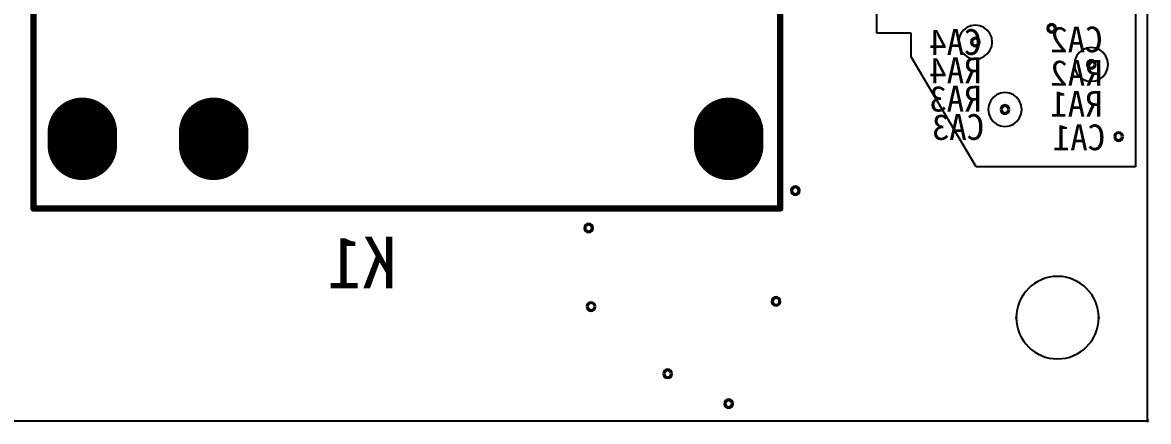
# Model space of a CAD drawing. Header units: inches. Extents: x 32166 to 66782, y 2386 to 7162.
# Drawn here: x 33977.5 to 34174.3, y 2886.4 to 2956.1 of the extents above; entities that cross this region are included whole.
import ezdxf

# ---------------------------------------------------------------- set-up
doc = ezdxf.new("R2010")
doc.units = ezdxf.units.IN
doc.header["$LTSCALE"] = 0.64311
doc.header["$MEASUREMENT"] = 0
for name, color, linetype in [('BOTTOMLAYER', 5, 'CONTINUOUS'), ('BOTTOMOVERLAY', 54, 'CONTINUOUS'), ('BOTTOMSOLDER', 6, 'CONTINUOUS'), ('KEEPOUTLAYER', 6, 'CONTINUOUS'), ('MULTILAYER', 9, 'CONTINUOUS')]:
    doc.layers.add(name, color=color, linetype=linetype)
doc.styles.get("Standard").update_dxf_attribs({"font": 'txt', "width": 0.8})

msp = doc.modelspace()

# ---------------------------------------------------------------- linework, layer by layer
at = {"layer": 'BOTTOMLAYER'}
for p, q in [((34126.77, 2954.23), (34126.77, 2991.44)), ((34171.99, 2971.27), (34171.99, 2930.88)), ((34143.24, 2955.55), (34142.53, 2955.26)), ((34144.01, 2955.65), (34143.24, 2955.55)), ((34144.77, 2955.55), (34144.01, 2955.65)), ((34145.48, 2955.26), (34144.77, 2955.55)), ((34132.76, 2954.23), (34126.77, 2954.23)), ((34132.76, 2950.14), (34132.76, 2954.23)), ((34141.16, 2953.47), (34141.06, 2952.7)), ((34141.45, 2954.18), (34141.16, 2953.47)), ((34141.92, 2954.79), (34141.45, 2954.18)), ((34142.53, 2955.26), (34141.92, 2954.79)), ((34146.09, 2954.79), (34145.48, 2955.26)), ((34146.56, 2954.18), (34146.09, 2954.79)), ((34146.86, 2953.47), (34146.56, 2954.18)), ((34146.96, 2952.7), (34146.86, 2953.47)), ((34141.06, 2952.7), (34141.16, 2951.94)), ((34141.16, 2951.94), (34141.45, 2951.23)), ((34146.56, 2951.23), (34146.86, 2951.94)), ((34146.86, 2951.94), (34146.96, 2952.7)), ((34163.49, 2951.64), (34162.78, 2951.34)), ((34164.26, 2951.74), (34163.49, 2951.64)), ((34165.02, 2951.64), (34164.26, 2951.74)), ((34165.73, 2951.34), (34165.02, 2951.64)), ((34144.14, 2930.88), (34132.76, 2950.14)), ((34141.45, 2951.23), (34141.92, 2950.62)), ((34141.92, 2950.62), (34142.53, 2950.15)), ((34142.53, 2950.15), (34143.24, 2949.85)), ((34143.24, 2949.85), (34144.01, 2949.75)), ((34144.01, 2949.75), (34144.77, 2949.85)), ((34144.77, 2949.85), (34145.48, 2950.15)), ((34145.48, 2950.15), (34146.09, 2950.62)), ((34146.09, 2950.62), (34146.56, 2951.23)), ((34161.41, 2949.55), (34161.31, 2948.79)), ((34161.7, 2950.26), (34161.41, 2949.55)), ((34162.17, 2950.88), (34161.7, 2950.26)), ((34162.78, 2951.34), (34162.17, 2950.88)), ((34166.34, 2950.88), (34165.73, 2951.34)), ((34166.81, 2950.26), (34166.34, 2950.88)), ((34167.11, 2949.55), (34166.81, 2950.26)), ((34167.21, 2948.79), (34167.11, 2949.55)), ((34161.31, 2948.79), (34161.41, 2948.03)), ((34161.41, 2948.03), (34161.7, 2947.31)), ((34166.81, 2947.31), (34167.11, 2948.03)), ((34167.11, 2948.03), (34167.21, 2948.79)), ((34161.7, 2947.31), (34162.17, 2946.7)), ((34162.17, 2946.7), (34162.78, 2946.23)), ((34162.78, 2946.23), (34163.49, 2945.94)), ((34163.49, 2945.94), (34164.26, 2945.84)), ((34164.26, 2945.84), (34165.02, 2945.94)), ((34165.02, 2945.94), (34165.73, 2946.23)), ((34165.73, 2946.23), (34166.34, 2946.7)), ((34166.34, 2946.7), (34166.81, 2947.31)), ((34148.42, 2943.76), (34147.71, 2943.47)), ((34149.18, 2943.86), (34148.42, 2943.76)), ((34149.95, 2943.76), (34149.18, 2943.86)), ((34150.66, 2943.47), (34149.95, 2943.76)), ((34146.33, 2941.68), (34146.23, 2940.91)), ((34146.63, 2942.39), (34146.33, 2941.68)), ((34147.1, 2943), (34146.63, 2942.39)), ((34147.71, 2943.47), (34147.1, 2943)), ((34151.27, 2943), (34150.66, 2943.47)), ((34151.74, 2942.39), (34151.27, 2943)), ((34152.03, 2941.68), (34151.74, 2942.39)), ((34152.13, 2940.91), (34152.03, 2941.68)), ((34146.23, 2940.91), (34146.33, 2940.15)), ((34146.33, 2940.15), (34146.63, 2939.44)), ((34151.74, 2939.44), (34152.03, 2940.15)), ((34152.03, 2940.15), (34152.13, 2940.91)), ((34146.63, 2939.44), (34147.1, 2938.83)), ((34147.1, 2938.83), (34147.71, 2938.36)), ((34147.71, 2938.36), (34148.42, 2938.06)), ((34148.42, 2938.06), (34149.18, 2937.96)), ((34149.18, 2937.96), (34149.95, 2938.06)), ((34149.95, 2938.06), (34150.66, 2938.36)), ((34150.66, 2938.36), (34151.27, 2938.83)), ((34151.27, 2938.83), (34151.74, 2939.44)), ((34171.99, 2930.88), (34144.14, 2930.88))]:
    msp.add_line(p, q, dxfattribs=at)
at = {"layer": 'BOTTOMLAYER', "const_width": 11.25}
for points in [[(33987.95, 2934.66), (33987.95, 2936.91)], [(34010.9, 2934.66), (34010.9, 2936.91)], [(34100.9, 2934.66), (34100.9, 2936.91)]]:
    msp.add_lwpolyline(points, dxfattribs=at)
at = {"layer": 'BOTTOMLAYER', "const_width": 5.63}
for points in [[(33987.95, 2939.72, 1), (33987.95, 2934.1, 1)], [(34010.9, 2939.72, 1), (34010.9, 2934.1, 1)], [(34100.9, 2939.72, 1), (34100.9, 2934.1, 1)], [(33987.95, 2937.47, 1), (33987.95, 2931.85, 1)], [(34010.9, 2937.47, 1), (34010.9, 2931.85, 1)], [(34100.9, 2937.47, 1), (34100.9, 2931.85, 1)]]:
    msp.add_lwpolyline(points, format="xyb", close=True, dxfattribs=at)
at = {"layer": 'BOTTOMLAYER'}
for centre, start, end in [((34157.33, 2955.09), 0, 180), ((34157.33, 2955.09), 180, 0), ((34144.01, 2952.7), 0, 180), ((34144.01, 2952.7), 180, 0), ((34164.26, 2948.79), 0, 180), ((34164.26, 2948.79), 180, 0), ((34149.18, 2940.91), 0, 180), ((34149.18, 2940.91), 180, 0), ((34169.03, 2936.19), 0, 180), ((34169.03, 2936.19), 180, 0), ((34112.55, 2926.74), 0, 180), ((34112.55, 2926.74), 180, 0), ((34076.42, 2920.21), 0, 180), ((34076.42, 2920.21), 180, 0), ((34076.86, 2906.49), 0, 180), ((34076.86, 2906.49), 180, 0), ((34109.18, 2907.39), 0, 180), ((34109.18, 2907.39), 180, 0), ((34090.23, 2894.74), 0, 180), ((34090.23, 2894.74), 180, 0), ((34100.9, 2889.52), 0, 180), ((34100.9, 2889.52), 180, 0)]:
    msp.add_arc(centre, 0.562, start, end, dxfattribs=at)
at = {"layer": 'BOTTOMOVERLAY', "const_width": 1.12}
for points in [[(33979.4, 2923.63), (33979.4, 2982.13)], [(34109.9, 2923.63), (34109.9, 2982.13)], [(33979.4, 2923.63), (34109.9, 2923.63)]]:
    msp.add_lwpolyline(points, dxfattribs=at)
at = {"layer": 'BOTTOMOVERLAY', "const_width": 0.562}
for points in [[(33979.4, 2923.92, 1), (33979.4, 2923.35, 1)], [(33979.4, 2923.92, 1), (33979.4, 2923.35, 1)], [(34109.9, 2923.92, 1), (34109.9, 2923.35, 1)], [(34109.9, 2923.92, 1), (34109.9, 2923.35, 1)]]:
    msp.add_lwpolyline(points, format="xyb", close=True, dxfattribs=at)
at = {"layer": 'BOTTOMSOLDER', "const_width": 12.16}
for points in [[(33987.95, 2934.66), (33987.95, 2936.91)], [(34010.9, 2934.66), (34010.9, 2936.91)], [(34100.9, 2934.66), (34100.9, 2936.91)]]:
    msp.add_lwpolyline(points, dxfattribs=at)
at = {"layer": 'BOTTOMSOLDER', "const_width": 6.08}
for points in [[(33987.95, 2939.95, 1), (33987.95, 2933.87, 1)], [(34010.9, 2939.95, 1), (34010.9, 2933.87, 1)], [(34100.9, 2939.95, 1), (34100.9, 2933.87, 1)], [(33987.95, 2937.7, 1), (33987.95, 2931.62, 1)], [(34010.9, 2937.7, 1), (34010.9, 2931.62, 1)], [(34100.9, 2937.7, 1), (34100.9, 2931.62, 1)]]:
    msp.add_lwpolyline(points, format="xyb", close=True, dxfattribs=at)
at = {"layer": 'BOTTOMSOLDER'}
for centre, start, end in [((34157.33, 2955.09), 0, 180), ((34144.01, 2952.7), 0, 180), ((34157.33, 2955.09), 180, 0), ((34144.01, 2952.7), 180, 0), ((34164.26, 2948.79), 0, 180), ((34164.26, 2948.79), 180, 0), ((34149.18, 2940.91), 0, 180), ((34149.18, 2940.91), 180, 0), ((34169.03, 2936.19), 0, 180), ((34169.03, 2936.19), 180, 0), ((34112.55, 2926.74), 0, 180), ((34112.55, 2926.74), 180, 0), ((34076.42, 2920.21), 0, 180), ((34076.42, 2920.21), 180, 0), ((34109.18, 2907.39), 0, 180), ((34076.86, 2906.49), 0, 180), ((34076.86, 2906.49), 180, 0), ((34109.18, 2907.39), 180, 0), ((34090.23, 2894.74), 0, 180), ((34090.23, 2894.74), 180, 0), ((34100.9, 2889.52), 0, 180), ((34100.9, 2889.52), 180, 0)]:
    msp.add_arc(centre, 0.791, start, end, dxfattribs=at)
at = {"layer": 'KEEPOUTLAYER'}
for p, q in [((34174.11, 2886.55), (34174.11, 3093.55)), ((32666.61, 2886.55), (34174.11, 2886.55))]:
    msp.add_line(p, q, dxfattribs=at)
for centre, radius, start, end in [((34158.36, 2904.55), 7.2, 0, 180), ((34151.16, 2904.55), 0.143, 0, 180), ((34151.16, 2904.55), 0.143, 180, 0), ((34158.36, 2904.55), 7.2, 180, 0), ((34165.56, 2904.55), 0.143, 0, 180), ((34165.56, 2904.55), 0.143, 180, 0), ((34174.11, 2886.55), 0.143, 0, 180), ((34174.11, 2886.55), 0.143, 0, 180), ((34174.11, 2886.55), 0.143, 180, 0), ((34174.11, 2886.55), 0.143, 180, 0)]:
    msp.add_arc(centre, radius, start, end, dxfattribs=at)
at = {"layer": 'MULTILAYER', "const_width": 11.25}
for points in [[(33987.95, 2934.66), (33987.95, 2936.91)], [(34010.9, 2934.66), (34010.9, 2936.91)], [(34100.9, 2934.66), (34100.9, 2936.91)]]:
    msp.add_lwpolyline(points, dxfattribs=at)
at = {"layer": 'MULTILAYER', "const_width": 5.63}
for points in [[(33987.95, 2939.72, 1), (33987.95, 2934.1, 1)], [(34010.9, 2939.72, 1), (34010.9, 2934.1, 1)], [(34100.9, 2939.72, 1), (34100.9, 2934.1, 1)], [(33987.95, 2937.47, 1), (33987.95, 2931.85, 1)], [(34010.9, 2937.47, 1), (34010.9, 2931.85, 1)], [(34100.9, 2937.47, 1), (34100.9, 2931.85, 1)]]:
    msp.add_lwpolyline(points, format="xyb", close=True, dxfattribs=at)
at = {"layer": 'MULTILAYER'}
for centre, start, end in [((34157.33, 2955.09), 0, 180), ((34157.33, 2955.09), 180, 0), ((34144.01, 2952.7), 0, 180), ((34144.01, 2952.7), 180, 0), ((34164.26, 2948.79), 0, 180), ((34164.26, 2948.79), 180, 0), ((34149.18, 2940.91), 0, 180), ((34149.18, 2940.91), 180, 0), ((34169.03, 2936.19), 0, 180), ((34169.03, 2936.19), 180, 0), ((34112.55, 2926.74), 0, 180), ((34112.55, 2926.74), 180, 0), ((34076.42, 2920.21), 0, 180), ((34076.42, 2920.21), 180, 0), ((34076.86, 2906.49), 0, 180), ((34076.86, 2906.49), 180, 0), ((34109.18, 2907.39), 0, 180), ((34109.18, 2907.39), 180, 0), ((34090.23, 2894.74), 0, 180), ((34090.23, 2894.74), 180, 0), ((34100.9, 2889.52), 0, 180), ((34100.9, 2889.52), 180, 0)]:
    msp.add_arc(centre, 0.562, start, end, dxfattribs=at)

# ---------------------------------------------------------------- texts
at = {"layer": 'BOTTOMOVERLAY', "text_generation_flag": 2}
for s, height, p in [('CA2', 4.5, (34166.26, 2950.9)), ('CA4', 4.5, (34145.11, 2950.45)), ('RA4', 4.5, (34145.11, 2945.5)), ('RA2', 4.5, (34166.26, 2945.05)), ('RA3', 4.5, (34145.11, 2940.55)), ('RA1', 4.5, (34166.26, 2939.65)), ('CA3', 4.5, (34145.56, 2935.6)), ('CA1', 4.5, (34166.71, 2933.8)), ('K1', 9, (34042.98, 2909.68))]:
    msp.add_text(s, height=height, rotation=360, dxfattribs=at).set_placement(p)

doc.saveas('drawing.dxf')
